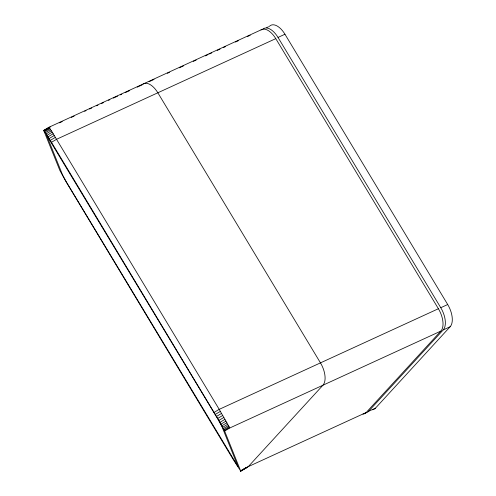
<?xml version="1.0" encoding="UTF-8"?>
<svg xmlns="http://www.w3.org/2000/svg" width="496" height="496" viewBox="0 0 496 496"><rect width="100%" height="100%" fill="white"/><g stroke="black" fill="none" stroke-linecap="round" stroke-linejoin="round"><path stroke-width="0.74" d="M43.704 130.386L51.491 142.302L218.854 420.422L224.638 431.043L240.765 471.2L233.083 459.296L65.627 181.028L59.88 170.481L43.704 130.386L48.862 127.28L262.074 29.4M362.985 414.11A17.825 9.201 65.3 0 0 366.197 412.498L440.87 331.086A17.943 9.263 65.3 0 0 438.402 308.735L275.782 38.638A17.943 9.263 65.3 0 0 260.989 29.946M365.31 412.951A17.943 9.263 65.3 0 0 368.54 411.333L443.213 329.914L450.151 326.734A17.825 9.201 65.3 0 0 447.702 304.525L284.958 34.236A17.825 9.201 65.3 0 0 269.322 26.406M372.248 409.764A17.943 9.263 65.3 0 0 375.478 408.146L450.151 326.734M240.765 471.2L248.26 466.643L322.933 385.225A17.943 9.263 65.3 0 0 320.466 362.874L157.846 92.783A17.943 9.263 65.3 0 0 143.053 84.084M43.964 130.516L49.067 127.478L52.235 132.178L219.213 409.355L229.741 428.005L224.638 431.043M43.815 130.715L45.093 129.958M46.37 129.202L47.641 128.439M44.318 130.975L49.426 127.937M44.826 131.688L49.929 128.65M45.471 132.643L50.573 129.611M46.246 133.827L51.348 130.789M47.126 135.216L52.235 132.178M48.112 136.784L53.221 133.746M49.185 138.508L54.287 135.47M50.313 140.356L55.416 137.318M51.491 142.302L56.594 139.264L275.782 38.638M214.111 412.393L219.213 409.355L438.402 308.735M215.307 414.396L220.416 411.358M216.516 416.423L221.619 413.385M217.701 418.444L222.803 415.406M218.854 420.422L223.956 417.384M219.945 422.325L225.048 419.287M220.962 424.117L226.071 421.079M221.892 425.766L226.994 422.728M222.704 427.248L227.813 424.21M223.398 428.538L228.501 425.5M223.956 429.61L229.065 426.572M224.372 430.454L229.481 427.416M240.703 470.803L245.805 467.765L366.197 412.498M240.56 471.002L245.663 467.97L247.324 467.449M240.684 471.126L245.917 468.094L245.805 467.765M266.55 27.683L268.634 26.728M50.319 127.038L49.067 127.478M59.427 122.853L62.229 121.57M71.337 117.391L74.14 116.101M84.655 111.278L86.056 110.633M89.559 109.027L91.661 108.06M96.565 105.809L97.966 105.164M101.469 103.559L103.571 102.591M108.475 100.341L109.876 99.696M113.379 98.09L117.583 96.162M120.385 94.872L121.787 94.228M125.29 92.622L129.493 90.694M137.2 87.153L142.104 84.903M149.129 81.679L154.039 79.422M167.381 73.303L169.483 72.335M179.31 67.822L183.526 65.887M193.353 61.374L196.162 60.084M205.288 55.899L208.097 54.61M209.498 53.965L211.606 52.998M217.223 50.418L220.032 49.129M223.541 47.517L225.649 46.55M235.476 42.042L238.285 40.753M247.411 36.561L250.22 35.272M262.39 29.593A17.825 9.201 65.3 0 1 278.02 37.423L284.958 34.236M443.213 329.914A17.825 9.201 65.3 0 0 440.764 307.712L447.702 304.525M229.741 428.005L440.87 331.086M368.54 411.333L375.478 408.146M245.787 468.088L246.245 467.988M278.02 37.423L440.764 307.712M46.494 134.949L62.577 174.952L66.619 182.373L238.024 466.569L221.941 426.572L217.862 419.077L46.494 134.949"/></g></svg>
